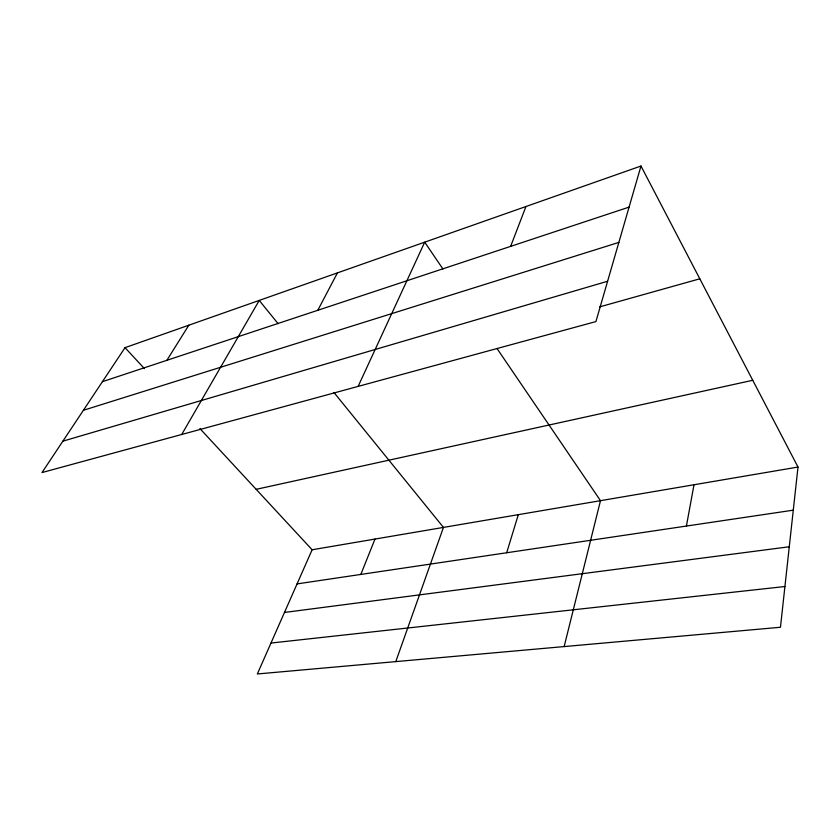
<?xml version="1.0" encoding="UTF-8"?>
<svg xmlns="http://www.w3.org/2000/svg" width="840" height="840" viewBox="0 0 840 840"><rect width="100%" height="100%" fill="white"/><g stroke="black" fill="none" stroke-linecap="round" stroke-linejoin="round"><path stroke-width="1.26" d="M798 467.05L780.465 627.26L257.334 673.974L312.123 549.77L798 467.05L640.983 166.026L125.023 347.666L42 472.563L595.917 321.584L640.983 166.026M686.406 526.061L693.998 484.754M564.144 646.579L600.485 500.671L496.997 348.495M506.678 552.762L518.312 514.668M395.776 661.615L443.457 527.405L333.974 392.522M510.636 246.372L525.945 206.525M360.822 574.434L374.987 539.059M358.124 386.4L424.704 242.172L442.953 269.01M317.804 310.286L337.418 272.895M181.713 434.48L259.234 300.426L278.124 323.705M166.887 360.297L188.8 325.217M102.417 381.675L629.076 207.113M83.391 410.298L618.849 242.414M62.874 441.168L607.603 281.253M599.718 306.863L699.804 278.806M256.168 489.332L752.745 380.289M297.066 583.905L793.275 510.174M284.466 612.454L789.275 546.767M270.974 643.051L784.917 586.52M125.023 347.666L144.396 368.603M199.878 428.526L312.123 549.77"/></g></svg>
